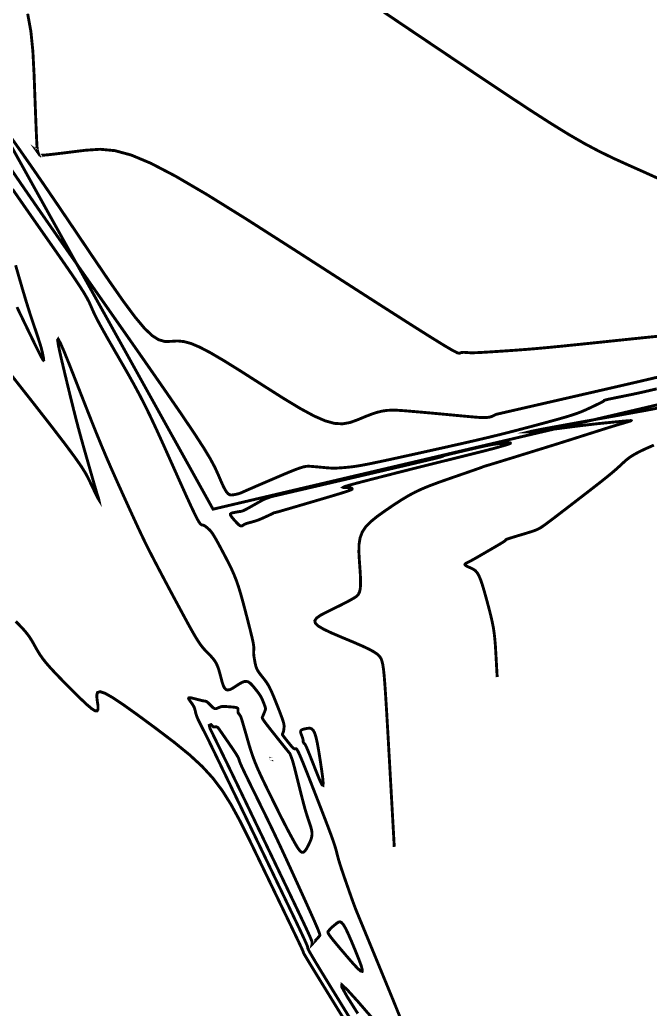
# Model space of a CAD drawing. Header units: metres. Extents: x 368659 to 369057, y 2280132 to 2280625.
# Drawn here: x 368770.9 to 368814.6, y 2280244.2 to 2280312.7 of the extents above; entities that cross this region are included whole.
import ezdxf

# ---------------------------------------------------------------- set-up
doc = ezdxf.new("R2010")
doc.units = ezdxf.units.M
doc.header["$MEASUREMENT"] = 0
doc.layers.add('CVL_CURV_D', color=22, linetype='Continuous')
doc.layers.add('CVL_CURV_G', color=30, linetype='Continuous')

msp = doc.modelspace()

# ---------------------------------------------------------------- linework, layer by layer
at = {"layer": 'CVL_CURV_D', "const_width": 0.2, "elevation": 1896.046}
msp.add_lwpolyline([(368659.2085342921, 2280503.763463162), (368784.2855342921, 2280278.796205122), (369057.2455342921, 2280342.892463162)], dxfattribs=at)
at = {"layer": 'CVL_CURV_D', "color": 22, "linetype": 'Continuous', "const_width": 0.2}
for points, elevation in [([(368815.8952424374, 2280290.848977321), (368814.4854908783, 2280290.709330546), (368812.7357718427, 2280290.527814909), (368810.9830900466, 2280290.344325569), (368809.5622954716, 2280290.197322269), (368808.4122422701, 2280290.081033814), (368807.4717845953, 2280289.98968901), (368806.6797765998, 2280289.917516666), (368805.9750724366, 2280289.858745586), (368805.2965262582, 2280289.807604578), (368804.5829922177, 2280289.758322448), (368803.9071898304, 2280289.713505269), (368803.369279814, 2280289.679006351), (368802.9492781247, 2280289.653925354), (368802.6272007189, 2280289.637361942), (368802.3830635527, 2280289.628415776), (368802.1968825825, 2280289.626186518), (368802.0486737646, 2280289.62977383), (368801.9184530553, 2280289.638277373), (368801.8026261479, 2280289.647286923), (368801.7080669554, 2280289.652760257), (368801.6304937635, 2280289.654349045), (368801.5656248578, 2280289.651704954), (368801.5091785241, 2280289.644479652), (368801.4568730479, 2280289.63232481), (368801.4044267149, 2280289.614892093), (368801.3475578108, 2280289.591833173), (368801.2158139551, 2280289.618497438), (368800.8842882569, 2280289.786396595), (368800.2670172365, 2280290.149425786), (368799.2780374141, 2280290.761480157), (368797.83138531, 2280291.676454849), (368795.8410974443, 2280292.948245006), (368793.2212103374, 2280294.630745772), (368789.8857605094, 2280296.777852289), (368786.5299582019, 2280298.922795378), (368783.834211853, 2280300.597232452), (368781.690355278, 2280301.852698551), (368779.9902222921, 2280302.740728712), (368778.6256467107, 2280303.312857975), (368777.4884623489, 2280303.620621378), (368776.4705030222, 2280303.715553959), (368775.4636025457, 2280303.649190757), (368774.5339434714, 2280303.533325058), (368773.8038839166, 2280303.443748332), (368773.2495210444, 2280303.377992893), (368772.846952018, 2280303.333591055), (368772.5722740007, 2280303.308075133), (368772.4015841555, 2280303.298977441), (368772.3109796454, 2280303.303830293), (368772.2765576338, 2280303.320166005), (368772.1637818946, 2280303.481306016), (368772.0780791501, 2280303.60393835), (368772.0996214555, 2280303.587415509), (368772.1597455827, 2280303.517720145), (368772.1329219264, 2280303.606827543), (368772.1170539114, 2280303.677136267), (368772.1006700484, 2280303.837945641), (368772.081942046, 2280304.129296462), (368772.059041613, 2280304.591229521), (368772.030140458, 2280305.263785612), (368771.9934102896, 2280306.187005529), (368771.9470228164, 2280307.400930066), (368771.8891497472, 2280308.945600015), (368771.8067208864, 2280310.528690946), (368771.6688072806, 2280311.885820961), (368771.4467925022, 2280313.098944651)], 1897.25), ([(368815.5517532465, 2280288.04869917), (368813.7905325547, 2280287.634755642), (368811.6083954778, 2280287.131706795), (368809.4422437855, 2280286.63502938), (368807.7406049825, 2280286.244833917), (368806.4475801119, 2280285.948293796), (368805.5072702173, 2280285.732582401), (368804.8637763421, 2280285.584873124), (368804.4611995297, 2280285.492339351), (368804.2436408235, 2280285.44215447), (368804.155201267, 2280285.421491871), (368803.9615289189, 2280285.377687178), (368803.8964749271, 2280285.362620693), (368803.8950312973, 2280285.36134141), (368803.8898321664, 2280285.358401197), (368803.8793684427, 2280285.353066344), (368803.862131035, 2280285.344603139), (368803.8366108518, 2280285.332277874), (368803.8012988016, 2280285.315356836), (368803.7546857928, 2280285.293106315), (368803.6952627343, 2280285.264792601), (368803.6339009348, 2280285.236324253), (368803.5800617103, 2280285.213497373), (368803.5301209791, 2280285.195409558), (368803.4804546598, 2280285.181158409), (368803.4274386711, 2280285.169841521), (368803.3674489312, 2280285.160556496), (368803.296861359, 2280285.15240093), (368803.2120518728, 2280285.144472425), (368803.1152381432, 2280285.138468585), (368802.9999074818, 2280285.137486774), (368802.8493402691, 2280285.142724226), (368802.6468168849, 2280285.155378175), (368802.3756177099, 2280285.176645856), (368802.0190231242, 2280285.207724501), (368801.560313508, 2280285.249811346), (368800.9827692416, 2280285.304103624), (368800.396902536, 2280285.359420537), (368799.907172919, 2280285.405326474), (368799.4877817461, 2280285.444136456), (368799.1129303731, 2280285.478165496), (368798.7568201556, 2280285.509728614), (368798.3936524491, 2280285.541140828), (368797.9976286094, 2280285.574717153), (368797.542949992, 2280285.612772609), (368797.0897591716, 2280285.644451144), (368796.6992807573, 2280285.654258949), (368796.347339156, 2280285.637554402), (368796.0097587747, 2280285.589695879), (368795.6623640202, 2280285.506041757), (368795.2809792996, 2280285.381950415), (368794.8414290199, 2280285.21278023), (368794.319537588, 2280284.993889579), (368793.7740905227, 2280284.795926685), (368793.2467419726, 2280284.704759963), (368792.6876192901, 2280284.738578071), (368792.0468498275, 2280284.915569669), (368791.2745609368, 2280285.253923414), (368790.3208799705, 2280285.771827968), (368789.1359342806, 2280286.487471988), (368787.6698512195, 2280287.419044135), (368786.206240113, 2280288.354546957), (368785.0305080718, 2280289.084841674), (368784.0954791259, 2280289.632404957), (368783.3539773053, 2280290.019713471), (368782.7588266397, 2280290.269243887), (368782.2628511592, 2280290.403472871), (368781.8188748935, 2280290.444877092), (368781.3797218727, 2280290.415933218), (368780.9457187678, 2280290.407821597), (368780.5209376432, 2280290.526873307), (368780.063820619, 2280290.818291113), (368779.5328098151, 2280291.327277774), (368778.8863473515, 2280292.099036055), (368778.0828753482, 2280293.178768717), (368777.0808359251, 2280294.611678524), (368775.8386712022, 2280296.442968239), (368774.5791994645, 2280298.312674233), (368773.5126520772, 2280299.888771992), (368772.5785907804, 2280301.258372948), (368771.7165773144, 2280302.508588532), (368770.8661734194, 2280303.726530176), (368769.9669408355, 2280304.99930931)], 1897.5), ([(368815.0164846343, 2280287.128805853), (368814.5136343466, 2280287.010997851), (368814.0899542337, 2280286.913812265), (368813.7173397815, 2280286.830892435), (368813.367686476, 2280286.755881699), (368813.012889803, 2280286.682423394), (368812.6248452486, 2280286.604160859), (368812.2539096245, 2280286.529721107), (368811.9628826009, 2280286.470511355), (368811.7423239512, 2280286.424345248), (368811.582793449, 2280286.389036434), (368811.4748508679, 2280286.362398559), (368811.4090559813, 2280286.34224527), (368811.3759685629, 2280286.326390211), (368811.3661483862, 2280286.31264703), (368811.3582766978, 2280286.297448485), (368811.3324518272, 2280286.276168888), (368811.2813591716, 2280286.245034214), (368811.1976841284, 2280286.200270441), (368811.0741120947, 2280286.138103546), (368810.903328468, 2280286.054759503), (368810.6780186454, 2280285.94646429), (368810.3908680243, 2280285.809443884), (368810.0837218708, 2280285.667377445), (368809.7838832456, 2280285.540274297), (368809.4622242379, 2280285.418855655), (368809.0896169367, 2280285.293842731), (368808.6369334315, 2280285.155956742), (368808.0750458113, 2280284.995918903), (368807.3748261653, 2280284.804450428), (368806.5071465827, 2280284.572272532), (368805.6147509239, 2280284.336313954), (368804.8224077217, 2280284.130753845), (368804.0740260726, 2280283.942189037), (368803.3135150741, 2280283.757216366), (368802.4847838231, 2280283.562432665), (368801.5317414167, 2280283.344434768), (368800.398296952, 2280283.08981951), (368799.028359526, 2280282.785183723), (368797.6722621994, 2280282.485334626), (368796.5904035594, 2280282.248560666), (368795.7417909934, 2280282.066680518), (368795.0854318885, 2280281.931512863), (368794.5803336321, 2280281.834876375), (368794.1855036113, 2280281.768589733), (368793.8599492135, 2280281.724471614), (368793.5626778259, 2280281.694340694), (368793.2927257455, 2280281.671555948), (368793.0689978562, 2280281.654819021), (368792.8803044258, 2280281.643962596), (368792.7154557222, 2280281.638819358), (368792.5632620131, 2280281.639221993), (368792.4125335663, 2280281.645003184), (368792.2520806496, 2280281.655995617), (368792.0707135308, 2280281.672031975), (368791.8924062163, 2280281.688867562), (368791.7433580249, 2280281.70283894), (368791.6157171931, 2280281.714650677), (368791.5016319565, 2280281.725007345), (368791.3932505518, 2280281.734613514), (368791.282721215, 2280281.744173756), (368791.1621921822, 2280281.754392641), (368791.0238116898, 2280281.76597474), (368790.8762440557, 2280281.771475647), (368790.7214720406, 2280281.759028273), (368790.5416215443, 2280281.722703161), (368790.3188184667, 2280281.656570855), (368790.0351887076, 2280281.554701898), (368789.672858167, 2280281.411166836), (368789.2139527447, 2280281.22003621), (368788.6405983405, 2280280.975380565), (368788.0681956104, 2280280.729481814), (368787.6128373366, 2280280.533717793), (368787.2576876088, 2280280.380802932), (368786.9859105166, 2280280.263451658), (368786.78067015, 2280280.174378399), (368786.6251305983, 2280280.106297584), (368786.5024559514, 2280280.051923641), (368786.3958102989, 2280280.003970998), (368786.2996086403, 2280279.961215922), (368786.2158616072, 2280279.926214729), (368786.139126737, 2280279.897351922), (368786.0639615676, 2280279.873011999), (368785.9849236364, 2280279.851579465), (368785.8965704811, 2280279.83143882), (368785.7934596392, 2280279.810974567), (368785.6701486486, 2280279.788571205), (368785.5447533563, 2280279.777313556), (368785.4338737542, 2280279.798392412), (368785.3297935962, 2280279.862351235), (368785.2247966365, 2280279.979733484), (368785.1111666292, 2280280.161082621), (368784.9811873285, 2280280.416942106), (368784.8271424882, 2280280.757855399), (368784.6413158627, 2280281.194365962), (368784.412225138, 2280281.697152331), (368784.0969232006, 2280282.285093626), (368783.6404966055, 2280283.041034188), (368782.9880319077, 2280284.047818355), (368782.084615662, 2280285.388290466), (368780.8753344234, 2280287.145294863), (368779.3052747468, 2280289.401675882), (368777.3195231871, 2280292.240277863), (368775.3169647829, 2280295.100467663), (368773.6842614132, 2280297.437312371), (368772.3481648933, 2280299.357206672), (368771.2354270387, 2280300.966545254), (368770.2727996649, 2280302.371722804)], 1897.75), ([(368794.3424122569, 2280242.621033837), (368793.3001649771, 2280244.313241113), (368792.4832710256, 2280245.64207078), (368791.8655051648, 2280246.651011007), (368791.4206421572, 2280247.383549966), (368791.1224567649, 2280247.883175826), (368790.9447237505, 2280248.193376756), (368790.8612178761, 2280248.357640928), (368790.8457139044, 2280248.41945651), (368790.8429695819, 2280248.465822287), (368790.8070224006, 2280248.572500826), (368790.7255667404, 2280248.766125961), (368790.5862969809, 2280249.073331533), (368790.3769075021, 2280249.520751378), (368790.0850926837, 2280250.135019336), (368789.6985469056, 2280250.942769245), (368789.2049645477, 2280251.970634942), (368788.7000746171, 2280253.020923436), (368788.2713824316, 2280253.91224922), (368787.8942468374, 2280254.695707365), (368787.5440266803, 2280255.422392942), (368787.1960808064, 2280256.143401022), (368786.8257680617, 2280256.909826673), (368786.4084472921, 2280257.772764966), (368785.9194773434, 2280258.783310972), (368785.4404095082, 2280259.773198642), (368785.0599966152, 2280260.559137689), (368784.7643998163, 2280261.169686816), (368784.5397802625, 2280261.633404728), (368784.3722991052, 2280261.978850131), (368784.2481174959, 2280262.234581731), (368784.153396586, 2280262.429158233), (368784.0742975268, 2280262.591138341), (368784.0038939136, 2280262.734887785), (368783.9415833027, 2280262.861513628), (368783.8830127864, 2280262.979686579), (368783.8238294575, 2280263.098077346), (368783.7596804084, 2280263.225356636), (368783.6862127316, 2280263.370195157), (368783.5990735197, 2280263.541263618), (368783.4939098653, 2280263.747232725), (368783.3898094913, 2280263.95230806), (368783.306633416, 2280264.120045184), (368783.2411886741, 2280264.258139781), (368783.1902823005, 2280264.374287534), (368783.1507213304, 2280264.476184123), (368783.1193127985, 2280264.571525234), (368783.0928637399, 2280264.668006547), (368783.0681811894, 2280264.773323746), (368783.0441175757, 2280264.876345132), (368783.0199754638, 2280264.964269321), (368782.9932370922, 2280265.042287474), (368782.9613846998, 2280265.115590746), (368782.9219005254, 2280265.189370299), (368782.872266808, 2280265.268817291), (368782.8099657862, 2280265.359122877), (368782.7324796989, 2280265.465478221), (368782.6592588173, 2280265.56850564), (368782.6128553802, 2280265.646407146), (368782.5954045781, 2280265.700743436), (368782.6090416014, 2280265.733075205), (368782.6559016406, 2280265.744963149), (368782.7381198861, 2280265.737967963), (368782.8578315285, 2280265.713650344), (368783.017171758, 2280265.673570987), (368783.1793099231, 2280265.630951362), (368783.3094502345, 2280265.597165471), (368783.4127801759, 2280265.571002807), (368783.4944872313, 2280265.551252867), (368783.5597588844, 2280265.536705142), (368783.613782619, 2280265.526149128), (368783.661745919, 2280265.518374318), (368783.7088362682, 2280265.512170207), (368783.754030469, 2280265.505013268), (368783.794926307, 2280265.493687011), (368783.8346427405, 2280265.475941481), (368783.8762987279, 2280265.449526724), (368783.9230132276, 2280265.412192786), (368783.9779051979, 2280265.361689713), (368784.0440935972, 2280265.295767553), (368784.1246973837, 2280265.212176349), (368784.2058947391, 2280265.129432776), (368784.274295531, 2280265.066669969), (368784.3336662475, 2280265.022562661), (368784.3877733765, 2280264.995785589), (368784.4403834059, 2280264.985013486), (368784.4952628237, 2280264.988921088), (368784.5561781177, 2280265.00618313), (368784.626895776, 2280265.035474347), (368784.6967767476, 2280265.066691575), (368784.7545734822, 2280265.091132385), (368784.8031397185, 2280265.109572615), (368784.8453291955, 2280265.122788102), (368784.8839956518, 2280265.131554685), (368784.9219928265, 2280265.136648201), (368784.9621744582, 2280265.138844489), (368785.0073942858, 2280265.138919385), (368785.0540084945, 2280265.13802515), (368785.0993873651, 2280265.136609221), (368785.1479057795, 2280265.134390201), (368785.2039386195, 2280265.131086694), (368785.2718607671, 2280265.126417304), (368785.3560471042, 2280265.120100634), (368785.4608725128, 2280265.111855288), (368785.5907118747, 2280265.101399869), (368785.7194667428, 2280265.089780797), (368785.8202499473, 2280265.077198193), (368785.896253286, 2280265.062101222), (368785.9506685567, 2280265.042939047), (368785.9866875573, 2280265.018160828), (368786.0075020854, 2280264.98621573), (368786.016303939, 2280264.945552915), (368786.0162849159, 2280264.894621545), (368786.0136540199, 2280264.843415545), (368786.0127207108, 2280264.801729111), (368786.0138274709, 2280264.767711812), (368786.0173167819, 2280264.739513212), (368786.0235311258, 2280264.71528288), (368786.0328129845, 2280264.693170382), (368786.04550484, 2280264.671325286), (368786.0619491743, 2280264.647897159), (368786.1738733288, 2280264.491642551), (368786.1934979604, 2280264.457009156), (368786.2178709628, 2280264.398384637), (368786.2507417083, 2280264.303499784), (368786.2958595687, 2280264.160085392), (368786.3569739162, 2280263.955872253), (368786.4378341228, 2280263.67859116), (368786.5421895605, 2280263.315972907), (368786.6737896015, 2280262.855748286), (368786.8125216545, 2280262.380820166), (368786.9434600464, 2280261.963397966), (368787.0781345261, 2280261.575172297), (368787.2280748424, 2280261.187833774), (368787.4048107443, 2280260.77307301), (368787.6198719805, 2280260.302580618), (368787.8847883, 2280259.748047212), (368788.2110894517, 2280259.081163404), (368788.5383690399, 2280258.417640223), (368788.8069322594, 2280257.875632788), (368789.0293762444, 2280257.430497849), (368789.218298129, 2280257.057592158), (368789.3862950476, 2280256.732272467), (368789.5459641344, 2280256.429895525), (368789.7099025236, 2280256.125818086), (368789.8907073494, 2280255.7953969), (368790.0666741759, 2280255.485443247), (368790.2125800221, 2280255.257653887), (368790.3357442048, 2280255.109713789), (368790.4434860407, 2280255.039307924), (368790.5431248468, 2280255.044121258), (368790.6419799395, 2280255.121838765), (368790.7473706359, 2280255.270145413), (368790.8666162528, 2280255.486726169), (368790.9798330688, 2280255.716361979), (368791.0627527807, 2280255.913328364), (368791.1161178318, 2280256.089552173), (368791.1406706652, 2280256.256960247), (368791.1371537242, 2280256.427479432), (368791.1063094522, 2280256.613036573), (368791.0488802923, 2280256.825558513), (368790.9656086878, 2280257.076972097), (368790.876743806, 2280257.334903361), (368790.7984669757, 2280257.571718469), (368790.725418883, 2280257.806454462), (368790.6522402141, 2280258.058148381), (368790.5735716548, 2280258.345837264), (368790.4840538914, 2280258.688558153), (368790.37832761, 2280259.105348086), (368790.2510334965, 2280259.615244105), (368790.1249292251, 2280260.12148994), (368790.0236378093, 2280260.524674646), (368789.943097945, 2280260.839853246), (368789.8792483275, 2280261.08208076), (368789.8280276523, 2280261.266412211), (368789.7853746151, 2280261.407902623), (368789.7472279115, 2280261.521607016), (368789.7095262369, 2280261.622580415), (368789.6746643139, 2280261.711793948), (368789.6471021392, 2280261.78166612), (368789.625876319, 2280261.834423007), (368789.6100234598, 2280261.87229069), (368789.5985801682, 2280261.897495248), (368789.5905830506, 2280261.91226276), (368789.5850687133, 2280261.918819305), (368789.5810737628, 2280261.919390962), (368789.5713147114, 2280261.926124502), (368789.5443159976, 2280261.955648068), (368789.4928261178, 2280262.016909792), (368789.4095935683, 2280262.11885781), (368789.2873668452, 2280262.270440255), (368789.1188944448, 2280262.480605261), (368788.8969248633, 2280262.758300963), (368788.6142065972, 2280263.112475493), (368788.3318618068, 2280263.467311596), (368788.1112842715, 2280263.747473159), (368787.9456299155, 2280263.962630033), (368787.8280546633, 2280264.122452066), (368787.7517144392, 2280264.236609109), (368787.7097651677, 2280264.314771011), (368787.6953627729, 2280264.366607621), (368787.7016631795, 2280264.401788791), (368787.7150968476, 2280264.430087755), (368787.7272820639, 2280264.456272506), (368787.7391564928, 2280264.482505033), (368787.7516577983, 2280264.510947324), (368787.7657236447, 2280264.543761368), (368787.7822916962, 2280264.583109153), (368787.8022996169, 2280264.631152667), (368787.826685071, 2280264.690053899), (368787.850827158, 2280264.748885258), (368787.8699279833, 2280264.796668337), (368787.8846597194, 2280264.8354889), (368787.8956945394, 2280264.867432711), (368787.903704616, 2280264.894585532), (368787.909362122, 2280264.919033128), (368787.9133392302, 2280264.942861262), (368787.9163081135, 2280264.968155697), (368787.9175794396, 2280264.99496519), (368787.915229289, 2280265.024440359), (368787.908077954, 2280265.060319757), (368787.8949457268, 2280265.106341939), (368787.8746528996, 2280265.166245459), (368787.8460197646, 2280265.243768871), (368787.807866614, 2280265.342650728), (368787.7590137399, 2280265.466629586), (368787.7068070128, 2280265.594109662), (368787.6561531372, 2280265.706041513), (368787.6022136568, 2280265.809983202), (368787.5401501148, 2280265.913492796), (368787.4651240548, 2280266.024128356), (368787.3722970201, 2280266.149447949), (368787.2568305543, 2280266.297009639), (368787.1138862008, 2280266.474371489), (368786.9668381999, 2280266.645302944), (368786.836076321, 2280266.768896796), (368786.7122854012, 2280266.845696133), (368786.5861502777, 2280266.876244043), (368786.4483557877, 2280266.861083614), (368786.2895867683, 2280266.800757931), (368786.1005280566, 2280266.695810084), (368785.87186449, 2280266.546783159), (368785.6446474151, 2280266.401153449), (368785.4609801729, 2280266.30886794), (368785.3131255913, 2280266.274175773), (368785.1933464988, 2280266.301326086), (368785.0939057234, 2280266.394568016), (368785.0070660934, 2280266.558150701), (368784.9250904369, 2280266.796323279), (368784.8402415822, 2280267.11333489), (368784.7563757576, 2280267.438112566), (368784.6780641222, 2280267.705231393), (368784.5986419006, 2280267.927412583), (368784.5114443175, 2280268.117377345), (368784.4098065973, 2280268.28784689), (368784.2870639648, 2280268.45154243), (368784.1365516444, 2280268.621185175), (368783.9516048609, 2280268.809496337), (368783.7608653182, 2280269.004534721), (368783.5887618046, 2280269.199251662), (368783.4223101711, 2280269.41370716), (368783.2485262685, 2280269.667961214), (368783.0544259481, 2280269.982073825), (368782.8270250605, 2280270.376104991), (368782.5533394567, 2280270.870114714), (368782.2203849878, 2280271.484162993), (368781.8860254226, 2280272.104832026), (368781.6071026419, 2280272.623519104), (368781.3690996642, 2280273.067506866), (368781.1574995081, 2280273.464077955), (368780.9577851924, 2280273.840515009), (368780.7554397357, 2280274.224100671), (368780.5359461564, 2280274.642117579), (368780.2847874736, 2280275.121848374), (368780.0315295608, 2280275.608879248), (368779.8042115791, 2280276.054105546), (368779.5860264785, 2280276.49277363), (368779.3601672084, 2280276.960129863), (368779.1098267186, 2280277.491420612), (368778.8181979585, 2280278.121892238), (368778.4684738779, 2280278.886791107), (368778.0438474265, 2280279.821363582), (368777.6128272669, 2280280.776037849), (368777.2392720918, 2280281.615861581), (368776.8993998964, 2280282.398010366), (368776.569428676, 2280283.179659799), (368776.2255764257, 2280284.01798547), (368775.8440611404, 2280284.970162972), (368775.4011008156, 2280286.093367897), (368774.8729134463, 2280287.444775835), (368774.3603681718, 2280288.750145971), (368773.9757102001, 2280289.701755448), (368773.7122216299, 2280290.306556799), (368773.56318456, 2280290.571502559), (368773.5218810884, 2280290.503545261), (368773.5815933141, 2280290.10963744), (368773.7356033353, 2280289.39673163), (368773.9771932507, 2280288.371780364), (368774.2356580455, 2280287.299054136), (368774.4525653441, 2280286.408078013), (368774.6396062044, 2280285.653686387), (368774.8084716842, 2280284.990713653), (368774.9708528412, 2280284.373994202), (368775.1384407333, 2280283.758362431), (368775.322926418, 2280283.098652731), (368775.5360009533, 2280282.349699496), (368775.7436081298, 2280281.624031422), (368775.9077154771, 2280281.051111867), (368776.0340496617, 2280280.611177217), (368776.1283373497, 2280280.284463861), (368776.1963052077, 2280280.051208183), (368776.2436799018, 2280279.891646572), (368776.2761880985, 2280279.786015416), (368776.299556464, 2280279.7145511), (368776.3182154265, 2280279.659404241), (368776.3331703941, 2280279.6145927), (368776.3450105026, 2280279.578153727), (368776.3543248878, 2280279.54812457), (368776.3617026856, 2280279.522542483), (368776.3677330319, 2280279.499444712), (368776.3730050626, 2280279.47686851), (368776.3781079135, 2280279.452851126), (368776.2872888641, 2280279.595650144), (368776.2522035728, 2280279.668076475), (368776.2141913823, 2280279.746850878), (368776.1685630404, 2280279.841764174), (368776.1106292949, 2280279.962607181), (368776.0357008937, 2280280.119170718), (368775.9390885844, 2280280.321245605), (368775.8161031148, 2280280.578622661), (368775.6620552327, 2280280.901092704), (368775.4589375862, 2280281.284962519), (368775.1530557222, 2280281.771193266), (368774.6861897365, 2280282.436557332), (368774.0001197246, 2280283.357827104), (368773.0366257826, 2280284.611774971), (368771.7374880059, 2280286.275173319), (368770.0444864905, 2280288.424794534)], 1898.25), ([(368796.8379800605, 2280255.417711902), (368796.4942880372, 2280261.546453738), (368796.391595226, 2280263.36227015), (368796.3078431718, 2280264.798307742), (368796.2392663407, 2280265.904903468), (368796.1820991988, 2280266.73239428), (368796.1325762119, 2280267.33111713), (368796.0869318463, 2280267.751408972), (368796.0414005679, 2280268.043606759), (368795.9922168428, 2280268.258047443), (368795.9277299616, 2280268.437638287), (368795.8251596472, 2280268.599941213), (368795.6640460135, 2280268.75727517), (368795.4239291745, 2280268.921959101), (368795.0843492444, 2280269.10631195), (368794.6248463369, 2280269.322652665), (368794.0249605663, 2280269.58330019), (368793.2642320466, 2280269.90057347), (368792.5144307066, 2280270.218653557), (368791.9552735153, 2280270.482308275), (368791.5782211463, 2280270.704736722), (368791.3747342735, 2280270.899137998), (368791.3362735707, 2280271.078711203), (368791.4542997119, 2280271.256655434), (368791.7202733705, 2280271.446169793), (368792.1256552206, 2280271.660453377), (368792.5522912466, 2280271.869537417), (368792.8974850154, 2280272.039671656), (368793.1758835745, 2280272.178382963), (368793.4021339714, 2280272.293198207), (368793.5908832537, 2280272.391644259), (368793.7567784687, 2280272.481247985), (368793.9144666641, 2280272.569536257), (368794.0785948873, 2280272.664035943), (368794.231685967, 2280272.768782739), (368794.3482357184, 2280272.895264779), (368794.430850669, 2280273.062187599), (368794.4821373459, 2280273.288256731), (368794.5047022766, 2280273.59217771), (368794.5011519883, 2280273.992656066), (368794.4740930085, 2280274.508397336), (368794.4261318643, 2280275.158107051), (368794.3882277163, 2280275.815091288), (368794.3986539041, 2280276.357946686), (368794.4709882234, 2280276.813314622), (368794.6188084701, 2280277.20783647), (368794.8556924403, 2280277.568153608), (368795.1952179297, 2280277.92090741), (368795.6509627342, 2280278.292739253), (368796.2365046497, 2280278.710290513), (368796.8392942308, 2280279.118331984), (368797.3593257884, 2280279.454718249), (368797.8289927538, 2280279.73571637), (368798.2806885578, 2280279.977593406), (368798.7468066313, 2280280.196616418), (368799.2597404054, 2280280.409052467), (368799.851883311, 2280280.631168613), (368800.5556287791, 2280280.879231918), (368801.2461425608, 2280281.118141952), (368801.7889673627, 2280281.306141365), (368802.2020620487, 2280281.449511832), (368802.5033854829, 2280281.554535028), (368802.7108965293, 2280281.627492629), (368802.842554052, 2280281.674666309), (368802.9163169147, 2280281.702337744), (368802.9501439818, 2280281.716788609), (368802.9704498033, 2280281.726428392), (368802.9938152962, 2280281.736167615), (368803.0234488746, 2280281.747039499), (368803.062558953, 2280281.760077268), (368803.1143539454, 2280281.776314145), (368803.1820422664, 2280281.796783352), (368803.26883233, 2280281.822518112), (368803.3779325505, 2280281.854551648), (368803.5021880966, 2280281.891191779), (368803.6454661918, 2280281.934096574), (368803.8275083324, 2280281.989324632), (368804.0680560156, 2280282.062934553), (368804.3868507378, 2280282.160984933), (368804.8036339955, 2280282.289534374), (368805.3381472857, 2280282.454641473), (368806.0101321048, 2280282.662364829), (368806.6921799808, 2280282.87336057), (368807.2642010284, 2280283.050664737), (368807.7569146245, 2280283.203905802), (368808.2010401462, 2280283.342712237), (368808.6272969702, 2280283.476712517), (368809.0664044734, 2280283.615535111), (368809.5490820328, 2280283.768808493), (368810.1060490253, 2280283.946161135), (368810.6519238256, 2280284.120005179), (368811.0932577595, 2280284.26020106), (368811.4486696306, 2280284.372549689), (368811.7367782425, 2280284.462851976), (368811.9762023987, 2280284.536908833), (368812.1855609029, 2280284.600521171), (368812.3834725586, 2280284.6594899), (368812.5885561694, 2280284.719615932), (368812.7810410645, 2280284.775846297), (368812.9319938706, 2280284.820294815), (368813.046289338, 2280284.854512579), (368813.1288022165, 2280284.880050683), (368813.1844072563, 2280284.898460218), (368813.2179792074, 2280284.911292279), (368813.2343928199, 2280284.920097959), (368813.2385228438, 2280284.92642835), (368813.2285626167, 2280284.930525109), (368813.1924580208, 2280284.931005434), (368813.1197126231, 2280284.926983728), (368812.9998299908, 2280284.917574395), (368812.8223136908, 2280284.901891839), (368812.5766672906, 2280284.879050465), (368812.2523943569, 2280284.848164675), (368811.8389984571, 2280284.808348875), (368811.4057573729, 2280284.765821923), (368811.0075160253, 2280284.724830934), (368810.6121286892, 2280284.681532692), (368810.1874496401, 2280284.632083981), (368809.7013331531, 2280284.572641587), (368809.1216335032, 2280284.499362295), (368808.4162049657, 2280284.408402887), (368807.5529018159, 2280284.295920149), (368806.7495924819, 2280284.193369852), (368806.267777258, 2280284.139431356), (368806.1407582186, 2280284.141096836), (368806.4018374379, 2280284.205358467), (368807.0843169903, 2280284.339208419), (368808.22149895, 2280284.549638867), (368809.8466853913, 2280284.843641986), (368811.9931783887, 2280285.228209948), (368814.2095166722, 2280285.62889594), (368816.0950355443, 2280285.982975355)], 1897.75), ([(368803.9654665919, 2280267.169214878), (368803.8710978015, 2280268.852006199), (368803.8395031292, 2280269.363086355), (368803.8038420163, 2280269.803993037), (368803.7593737167, 2280270.202188964), (368803.701357484, 2280270.585136864), (368803.6250525719, 2280270.980299457), (368803.5257182341, 2280271.415139468), (368803.3986137243, 2280271.917119619), (368803.2389982964, 2280272.513702635), (368803.0762267708, 2280273.100285547), (368802.9373586247, 2280273.564992588), (368802.8142100962, 2280273.924377278), (368802.6985974235, 2280274.194993137), (368802.5823368447, 2280274.393393685), (368802.4572445981, 2280274.536132442), (368802.3151369219, 2280274.63976293), (368802.1478300542, 2280274.720838667), (368801.9863390473, 2280274.789346245), (368801.8659086706, 2280274.846131774), (368801.7846997376, 2280274.894038055), (368801.7408730622, 2280274.935907889), (368801.7325894579, 2280274.974584077), (368801.7580097383, 2280275.012909419), (368801.8152947173, 2280275.053726718), (368801.9026052083, 2280275.099878771), (368802.0017619338, 2280275.149136022), (368802.1032010595, 2280275.201527233), (368802.2180065641, 2280275.263282695), (368802.3572624262, 2280275.340632693), (368802.5320526242, 2280275.439807517), (368802.7534611368, 2280275.567037454), (368803.0325719426, 2280275.728552791), (368803.3804690202, 2280275.930583819), (368803.7262507715, 2280276.131904073), (368803.9974771793, 2280276.290770165), (368804.2029245933, 2280276.412636995), (368804.3513693636, 2280276.502959463), (368804.45158784, 2280276.567192466), (368804.5123563723, 2280276.610790904), (368804.5424513105, 2280276.639209676), (368804.5506490044, 2280276.65790368), (368804.5579328419, 2280276.674048976), (368804.5846215883, 2280276.692968016), (368804.6384946592, 2280276.717335291), (368804.7273314703, 2280276.74982529), (368804.8589114373, 2280276.793112504), (368805.0410139758, 2280276.849871422), (368805.2814185016, 2280276.922776533), (368805.5879044303, 2280277.014502329), (368805.8961819626, 2280277.106870163), (368806.1432642834, 2280277.182168327), (368806.3388852847, 2280277.243771718), (368806.4927788589, 2280277.295055231), (368806.6146788984, 2280277.339393761), (368806.7143192952, 2280277.380162204), (368806.8014339416, 2280277.420735456), (368806.88575673, 2280277.464488411), (368806.9794187948, 2280277.518794137), (368807.1013434717, 2280277.598700438), (368807.2714529545, 2280277.719094323), (368807.5096694371, 2280277.894862798), (368807.8359151133, 2280278.140892874), (368808.2701121769, 2280278.472071555), (368808.8321828219, 2280278.90328585), (368809.5420492419, 2280279.449422768), (368810.2550725996, 2280279.999302909), (368810.828910012, 2280280.44446922), (368811.2869276048, 2280280.803892225), (368811.652491504, 2280281.096542449), (368811.9489678352, 2280281.341390415), (368812.1997227242, 2280281.557406649), (368812.4281222969, 2280281.763561675), (368812.6575326789, 2280281.978826017), (368812.8917735693, 2280282.190013379), (368813.1381777641, 2280282.38097239), (368813.4253810344, 2280282.566225959), (368813.7820191516, 2280282.760296998), (368814.2367278869, 2280282.977708415), (368814.8181430118, 2280283.232983123)], 1897.5), ([(368793.5859002651, 2280243.112951616), (368792.6814837033, 2280244.581000482), (368791.9723561198, 2280245.733131159), (368791.435665259, 2280246.6068266), (368791.0485588654, 2280247.239569758), (368790.7881846834, 2280247.668843584), (368790.6316904572, 2280247.932131031), (368790.5562239314, 2280248.066915051), (368790.5389328504, 2280248.110678596), (368790.5377571599, 2280248.130542079), (368790.5223570901, 2280248.176244047), (368790.4874608115, 2280248.259194657), (368790.4277964946, 2280248.390804064), (368790.3380923099, 2280248.582482427), (368790.2130764281, 2280248.845639901), (368790.0474770197, 2280249.191686642), (368789.836022255, 2280249.632032809), (368789.6089847883, 2280250.10417447), (368789.3853043996, 2280250.568731692), (368789.1427099478, 2280251.071800625), (368788.8589302923, 2280251.65947742), (368788.5116942924, 2280252.377858228), (368788.0787308072, 2280253.2730392), (368787.537768696, 2280254.391116486), (368786.866536818, 2280255.778186237), (368786.1707448675, 2280257.17692538), (368785.5382406677, 2280258.338497671), (368784.9199602718, 2280259.321729506), (368784.2668397324, 2280260.185447282), (368783.5298151025, 2280260.988477393), (368782.6598224347, 2280261.789646237), (368781.6077977821, 2280262.647780209), (368780.3246771973, 2280263.621705706), (368779.0586258324, 2280264.55493333), (368778.0702228177, 2280265.261375228), (368777.3290251728, 2280265.75546012), (368776.8045899179, 2280266.051616719), (368776.4664740731, 2280266.164273742), (368776.2842346582, 2280266.107859904), (368776.2274286934, 2280265.896803923), (368776.2656131986, 2280265.545534514), (368776.3195353958, 2280265.186148965), (368776.3213881009, 2280264.944841916), (368776.2578967252, 2280264.827188113), (368776.11578668, 2280264.838762301), (368775.8817833762, 2280264.985139226), (368775.5426122254, 2280265.27189363), (368775.0849986385, 2280265.704600261), (368774.495668027, 2280266.288833863), (368773.9008197545, 2280266.889109462), (368773.4226403405, 2280267.381608989), (368773.0418359296, 2280267.789407548), (368772.7391126667, 2280268.135580246), (368772.4951766965, 2280268.443202187), (368772.2907341636, 2280268.735348476), (368772.1064912129, 2280269.035094218), (368771.9231539889, 2280269.365514517), (368771.7355742852, 2280269.697871424), (368771.5355184554, 2280270.004835431), (368771.2990644845, 2280270.311594308), (368771.0022903576, 2280270.643335822), (368770.6212740596, 2280271.025247741)], 1898.5), ([(368790.5827164045, 2280262.581338861), (368790.610189438, 2280262.579453527), (368790.6461290266, 2280262.541054581), (368790.6964426851, 2280262.452726542), (368790.7670379284, 2280262.301053931), (368790.8638222712, 2280262.072621265), (368790.9927032281, 2280261.754013067), (368791.1595883142, 2280261.331813854), (368791.3703850442, 2280260.792608147), (368791.578160059, 2280260.269491709), (368791.7337823887, 2280259.907261589), (368791.8398631313, 2280259.710054236), (368791.8990133854, 2280259.682006101), (368791.9138442489, 2280259.827253631), (368791.8869668203, 2280260.149933276), (368791.820992198, 2280260.654181486), (368791.7185314801, 2280261.344134709), (368791.6074448268, 2280262.045955786), (368791.509318991, 2280262.59443872), (368791.4173549596, 2280263.006666712), (368791.3247537196, 2280263.299722958), (368791.2247162581, 2280263.490690658), (368791.1104435622, 2280263.596653009), (368790.9751366187, 2280263.634693209), (368790.8119964146, 2280263.621894456), (368790.6522742512, 2280263.590433081), (368790.5297072773, 2280263.558912597), (368790.4412252515, 2280263.524056978), (368790.3837579325, 2280263.482590197), (368790.3542350789, 2280263.431236228), (368790.3495864492, 2280263.366719045), (368790.3667418023, 2280263.28576262), (368790.4026308964, 2280263.185090926), (368790.4421515852, 2280263.084060184), (368790.4728428817, 2280263.00176548), (368790.4955962843, 2280262.934539098), (368790.5113032909, 2280262.87871332), (368790.5208553998, 2280262.830620428), (368790.5251441092, 2280262.786592705), (368790.5250609173, 2280262.742962432), (368790.5214973223, 2280262.696061893), (368790.5827164045, 2280262.581338861)], 1897.75), ([(368788.3210035057, 2280261.499245028), (368788.3229132773, 2280261.497053512), (368788.3229998191, 2280261.498443748), (368788.3223086031, 2280261.500930422), (368788.3202496453, 2280261.505129497), (368788.3190310898, 2280261.50483434), (368788.3210035057, 2280261.499245028)], 1898.5), ([(368793.5810034361, 2280247.804885766), (368793.9947484794, 2280247.330045243), (368794.3013998327, 2280247.000992973), (368794.5049834059, 2280246.821392927), (368794.6095251089, 2280246.794909071), (368794.6190508516, 2280246.925205376), (368794.5375865437, 2280247.21594581), (368794.369158095, 2280247.670794342), (368794.1177914155, 2280248.293414941), (368793.8540953681, 2280248.925325598), (368793.6397120029, 2280249.41480071), (368793.46521701, 2280249.775638854), (368793.32118608, 2280250.021638609), (368793.1981949031, 2280250.166598552), (368793.0868191696, 2280250.224317261), (368792.97763457, 2280250.208593313), (368792.8612167946, 2280250.133225285), (368792.75044963, 2280250.042627083), (368792.6623263981, 2280249.97013612), (368792.5935870922, 2280249.912936238), (368792.5409717052, 2280249.868211279), (368792.5012202303, 2280249.833145084), (368792.4710726607, 2280249.804921496), (368792.4472689893, 2280249.780724355), (368792.4265492094, 2280249.757737502), (368792.4076935143, 2280249.736069127), (368792.3908377953, 2280249.716786308), (368792.3747555927, 2280249.698511225), (368792.3582204466, 2280249.679866059), (368792.3400058969, 2280249.659472988), (368792.3188854842, 2280249.635954193), (368792.2936327485, 2280249.607931854), (368792.2630212298, 2280249.57402815), (368792.2425950936, 2280249.529224595), (368792.2553060563, 2280249.460575534), (368792.3110389845, 2280249.354812401), (368792.4196787446, 2280249.198666627), (368792.5911102034, 2280248.978869644), (368792.8352182271, 2280248.682152885), (368793.1618876826, 2280248.295247782), (368793.5810034361, 2280247.804885766)], 1898.25)]:
    msp.add_lwpolyline(points, dxfattribs=dict(at, elevation=elevation))
at = {"layer": 'CVL_CURV_G', "color": 30, "linetype": 'Continuous', "const_width": 0.2}
for points, elevation in [([(368795.8168314327, 2280313.415718662), (368796.7888114766, 2280312.756900338), (368798.1198371745, 2280311.85937074), (368799.8678932009, 2280310.683656987), (368802.0909642302, 2280309.1902862), (368804.3370033864, 2280307.687592401), (368806.170667886, 2280306.477129235), (368807.6749985418, 2280305.509253265), (368808.9330361667, 2280304.734321051), (368810.0278215735, 2280304.102689153), (368811.0423955753, 2280303.564714133), (368812.0597989848, 2280303.07075255), (368813.1630726149, 2280302.571160967), (368814.2282036542, 2280302.097881507), (368815.1034392249, 2280301.701992386)], 1897), ([(368797.4401511822, 2280243.122561074), (368796.7869831773, 2280244.740633711), (368796.1068544285, 2280246.391914992), (368795.5692068296, 2280247.697188077), (368795.1552702365, 2280248.701996341), (368794.8462745055, 2280249.451883153), (368794.6234494926, 2280249.992391887), (368794.4680250537, 2280250.369065914), (368794.3612310453, 2280250.627448608), (368794.2842973231, 2280250.813083339), (368794.2195365097, 2280250.970739451), (368794.1581142517, 2280251.1248382), (368794.094539942, 2280251.290400827), (368794.0233229736, 2280251.482448573), (368793.9389727393, 2280251.716002683), (368793.8359986317, 2280252.006084396), (368793.7089100439, 2280252.367714955), (368793.5522163687, 2280252.815915602), (368793.3957505288, 2280253.265495886), (368793.2695111454, 2280253.632268727), (368793.1682561589, 2280253.932760424), (368793.0867435099, 2280254.183497279), (368793.0197311388, 2280254.401005591), (368792.961976986, 2280254.60181166), (368792.9082389922, 2280254.802441785), (368792.8532750976, 2280255.019422267), (368792.7931424977, 2280255.248583481), (368792.7201393296, 2280255.494614518), (368792.6233849462, 2280255.787329748), (368792.4919987004, 2280256.156543545), (368792.3150999451, 2280256.632070278), (368792.0818080331, 2280257.24372432), (368791.7812423174, 2280258.021320043), (368791.4025221509, 2280258.994671817), (368791.0241921806, 2280259.962838534), (368790.7250808327, 2280260.721108134), (368790.4947331283, 2280261.293638564), (368790.3226940895, 2280261.704587767), (368790.1985087374, 2280261.978113691), (368790.1117220935, 2280262.13837428), (368790.0518791795, 2280262.20952748), (368790.0085250168, 2280262.215731238), (368789.9711324029, 2280262.202942334), (368789.9335098078, 2280262.203304707), (368789.8917057607, 2280262.220257034), (368789.8417687911, 2280262.257237995), (368789.7797474285, 2280262.317686268), (368789.7016902025, 2280262.405040532), (368789.6036456422, 2280262.522739467), (368789.4816622774, 2280262.674221751), (368789.3606113269, 2280262.826352228), (368789.2660421291, 2280262.946467154), (368789.1950203929, 2280263.038712327), (368789.1446118267, 2280263.107233545), (368789.1118821395, 2280263.156176607), (368789.0938970398, 2280263.189687311), (368789.0877222364, 2280263.211911454), (368789.090423438, 2280263.226994835), (368789.1440246353, 2280263.350584029), (368789.1545285622, 2280263.377331439), (368789.1632894394, 2280263.403499463), (368789.1707627758, 2280263.431645296), (368789.1774040803, 2280263.464326134), (368789.1836688618, 2280263.504099173), (368789.1900126292, 2280263.553521608), (368789.1968908916, 2280263.615150635), (368789.2047591577, 2280263.69154345), (368789.208785251, 2280263.776444973), (368789.2013426873, 2280263.869788278), (368789.1786955142, 2280263.98341279), (368789.1371077794, 2280264.12915793), (368789.0728435305, 2280264.318863122), (368788.9821668152, 2280264.564367791), (368788.861341681, 2280264.877511359), (368788.7066321757, 2280265.27013325), (368788.5486360989, 2280265.664817873), (368788.4155610161, 2280265.985649808), (368788.3000856243, 2280266.24671873), (368788.1948886203, 2280266.462114317), (368788.092648701, 2280266.645926245), (368787.9860445631, 2280266.812244192), (368787.8677549034, 2280266.975157836), (368787.730458419, 2280267.148756851), (368787.596102321, 2280267.316943618), (368787.4887722842, 2280267.459684334), (368787.4043546997, 2280267.585164401), (368787.3387359591, 2280267.701569229), (368787.2878024534, 2280267.817084221), (368787.247440574, 2280267.939894782), (368787.2135367123, 2280268.078186319), (368787.1819772595, 2280268.240144236), (368787.153684666, 2280268.400433149), (368787.1319572803, 2280268.53250385), (368787.11624534, 2280268.642721014), (368787.1059990832, 2280268.737449313), (368787.1006687478, 2280268.823053421), (368787.0997045717, 2280268.905898009), (368787.1025567928, 2280268.992347754), (368787.108675649, 2280269.088767326), (368787.1113632094, 2280269.197265422), (368787.1014260552, 2280269.328735115), (368787.0745711923, 2280269.502717649), (368787.026505627, 2280269.738754268), (368786.9529363653, 2280270.056386216), (368786.8495704132, 2280270.475154736), (368786.7121147772, 2280271.014601071), (368786.536276463, 2280271.694266465), (368786.3544785237, 2280272.382763365), (368786.1948097397, 2280272.955127126), (368786.0464757078, 2280273.44053336), (368785.8986820251, 2280273.868157681), (368785.7406342884, 2280274.2671757), (368785.5615380948, 2280274.666763028), (368785.3505990413, 2280275.096095278), (368785.0970227247, 2280275.584348062), (368784.8456340703, 2280276.05853217), (368784.6428490304, 2280276.435426629), (368784.4802597425, 2280276.728859402), (368784.3494583442, 2280276.952658457), (368784.242036973, 2280277.120651759), (368784.1495877664, 2280277.246667272), (368784.0637028621, 2280277.344532964), (368783.9759743975, 2280277.428076799), (368783.892688254, 2280277.500915997), (368783.8233610918, 2280277.558882585), (368783.7644312168, 2280277.604126745), (368783.7123369349, 2280277.638798654), (368783.6635165524, 2280277.665048491), (368783.6144083749, 2280277.685026438), (368783.5614507085, 2280277.700882672), (368783.5010818593, 2280277.714767372), (368783.4297024346, 2280277.755957413), (368783.335705351, 2280277.873588098), (368783.2035173776, 2280278.099597252), (368783.0175652835, 2280278.465922695), (368782.7622758379, 2280279.004502254), (368782.4220758101, 2280279.74727375), (368781.9813919693, 2280280.726175009), (368781.4246510846, 2280281.973143853), (368780.8577723854, 2280283.239690724), (368780.3793021452, 2280284.291564628), (368779.9626076989, 2280285.182061235), (368779.581056382, 2280285.964476218), (368779.2080155297, 2280286.692105246), (368778.816852477, 2280287.418243991), (368778.3809345593, 2280288.196188123), (368777.8736291117, 2280289.079233315), (368777.3767787624, 2280289.939161847), (368776.9798298479, 2280290.630943886), (368776.6675552651, 2280291.182656932), (368776.4247279111, 2280291.622378478), (368776.236120683, 2280291.978186023), (368776.0865064781, 2280292.278157067), (368775.9606581933, 2280292.550369103), (368775.8433487257, 2280292.822899632), (368775.7191901649, 2280293.101756789), (368775.567813442, 2280293.397549897), (368775.3665197161, 2280293.745258227), (368775.0926101461, 2280294.179861057), (368774.7233858914, 2280294.736337658), (368774.2361481109, 2280295.449667306), (368773.6081979639, 2280296.354829273), (368772.8168366095, 2280297.486802834), (368772.0195501537, 2280298.625541451), (368771.3695155377, 2280299.555918628), (368770.8375701738, 2280300.3202937), (368770.3945514741, 2280300.961026001)], 1898), ([(368770.6113413606, 2280295.687564183), (368770.878607669, 2280294.76022076), (368771.0974731519, 2280294.009450644), (368771.2799595281, 2280293.395316015), (368771.4380885163, 2280292.877879051), (368771.5838818353, 2280292.417201932), (368771.7293612038, 2280291.973346836), (368771.8865483406, 2280291.506375943), (368772.0370721373, 2280291.061500488), (368772.1577154202, 2280290.700001114), (368772.2532308098, 2280290.406044113), (368772.3283709265, 2280290.16379578), (368772.3878883908, 2280289.957422406), (368772.4365358233, 2280289.771090283), (368772.4790658444, 2280289.588965705), (368772.5202310748, 2280289.395214965), (368772.5520027899, 2280289.223898281), (368772.5595206182, 2280289.125391552), (368772.5372897092, 2280289.108334586), (368772.4798152121, 2280289.181367192), (368772.3816022766, 2280289.353129182), (368772.237156052, 2280289.632260363), (368772.0409816877, 2280290.027400544), (368771.7875843332, 2280290.547189536), (368771.5184378951, 2280291.102381512), (368771.2635624011, 2280291.629478274), (368771.000282182, 2280292.175741069), (368770.7059215688, 2280292.788431146)], 1898), ([(368800.7743165706, 2280282.257277221), (368801.6138944232, 2280282.465800192), (368802.2854294603, 2280282.63314816), (368802.8149314749, 2280282.765984275), (368803.2284102597, 2280282.870971688), (368803.5518756079, 2280282.954773551), (368803.8113373124, 2280283.024053014), (368804.032805166, 2280283.085473228), (368804.2422889618, 2280283.145697344), (368804.4323315687, 2280283.201376325), (368804.5813368098, 2280283.245855581), (368804.6941059083, 2280283.280839932), (368804.7754400875, 2280283.308034202), (368804.830140571, 2280283.329143211), (368804.863008582, 2280283.345871781), (368804.8788453441, 2280283.359924734), (368804.8824520804, 2280283.373006891), (368804.8771331169, 2280283.384365327), (368804.8597013612, 2280283.391993497), (368804.8252209094, 2280283.395715798), (368804.7687558578, 2280283.39535663), (368804.6853703027, 2280283.390740387), (368804.5701283403, 2280283.381691468), (368804.4180940667, 2280283.368034272), (368804.2243315784, 2280283.349593192), (368804.0189949958, 2280283.328161787), (368803.8238209168, 2280283.30335883), (368803.6212471528, 2280283.271746544), (368803.3937115156, 2280283.229887153), (368803.123651817, 2280283.174342882), (368802.7935058684, 2280283.101675953), (368802.3857114819, 2280283.008448591), (368801.8827064688, 2280282.891223018), (368801.3842232323, 2280282.774199044), (368800.9932827405, 2280282.681723093), (368800.697255652, 2280282.610577315), (368800.4835126263, 2280282.557543858), (368800.3394243217, 2280282.519404872), (368800.2523613975, 2280282.492942506), (368800.2096945125, 2280282.47493891), (368800.1987943257, 2280282.462176231), (368800.1586387828, 2280282.442628752), (368800.0069292071, 2280282.399336357), (368799.6991213235, 2280282.321679593), (368799.1906708571, 2280282.19903901), (368798.4370335331, 2280282.02079516), (368797.3936650764, 2280281.776328589), (368796.016021212, 2280281.455019848), (368794.259557665, 2280281.046249487), (368792.503065149, 2280280.637696963), (368791.1253133087, 2280280.317200166), (368790.0817262668, 2280280.074377284), (368789.3277281455, 2280279.898846511), (368788.818743067, 2280279.780226036), (368788.510195154, 2280279.708134053), (368788.3575085286, 2280279.672188751), (368788.3161073134, 2280279.662008322), (368788.3137537874, 2280279.660695144), (368788.3066085492, 2280279.657800502), (368788.2926932003, 2280279.652615953), (368788.2700293424, 2280279.644433052), (368788.2366385768, 2280279.632543353), (368788.1905425053, 2280279.616238413), (368788.1297627292, 2280279.594809787), (368788.05232085, 2280279.567549031), (368787.9700292751, 2280279.537529107), (368787.8911733607, 2280279.505816309), (368787.8084841311, 2280279.468692193), (368787.7146926107, 2280279.42243831), (368787.602529824, 2280279.363336218), (368787.4647267955, 2280279.287667467), (368787.2940145497, 2280279.191713613), (368787.0831241109, 2280279.071756209), (368786.8727920917, 2280278.952256088), (368786.7041612279, 2280278.858006652), (368786.5705717287, 2280278.785788308), (368786.4653638037, 2280278.732381466), (368786.3818776623, 2280278.694566532), (368786.3134535138, 2280278.669123915), (368786.2534315679, 2280278.652834022), (368786.1951520337, 2280278.642477262), (368786.1394877828, 2280278.634456778), (368786.0892137108, 2280278.626874823), (368786.0405230633, 2280278.619060472), (368785.9896090862, 2280278.610342796), (368785.9326650251, 2280278.600050869), (368785.8658841257, 2280278.587513763), (368785.7854596338, 2280278.572060551), (368785.6875847949, 2280278.553020306), (368785.5937982044, 2280278.530972062), (368785.5286117286, 2280278.504307219), (368785.4926785205, 2280278.469073395), (368785.4866517331, 2280278.421318211), (368785.511184519, 2280278.357089286), (368785.5669300313, 2280278.272434239), (368785.6545414228, 2280278.163400691), (368785.7746718465, 2280278.026036263), (368785.8981581078, 2280277.88988209), (368785.9982776217, 2280277.785359497), (368786.0793444547, 2280277.709836384), (368786.1456726737, 2280277.66068065), (368786.2015763453, 2280277.635260194), (368786.2513695363, 2280277.630942916), (368786.2993663135, 2280277.645096713), (368786.3498807434, 2280277.675089486), (368786.4004962436, 2280277.709041517), (368786.4488697371, 2280277.737952549), (368786.4994255492, 2280277.763509673), (368786.556588005, 2280277.787399977), (368786.6247814298, 2280277.811310553), (368786.7084301486, 2280277.836928488), (368786.8119584869, 2280277.865940874), (368786.9397907695, 2280277.9000348), (368787.070325493, 2280277.935102252), (368787.1839265648, 2280277.967743234), (368787.2879664273, 2280278.000706864), (368787.389817523, 2280278.036742259), (368787.496852294, 2280278.078598538), (368787.6164431829, 2280278.12902482), (368787.7559626318, 2280278.19077022), (368787.9227830833, 2280278.266583859), (368788.0867421323, 2280278.341772169), (368788.215596354, 2280278.401186802), (368788.3135966606, 2280278.446894699), (368788.3849939646, 2280278.480962803), (368788.4340391785, 2280278.505458054), (368788.4649832144, 2280278.522447397), (368788.482076985, 2280278.533997771), (368788.4895714025, 2280278.542176119), (368788.5545444849, 2280278.560127018), (368788.5884329351, 2280278.564404125), (368788.6690578172, 2280278.583661351), (368788.8168466444, 2280278.623764991), (368789.0522269299, 2280278.690581339), (368789.395626187, 2280278.789976692), (368789.867471929, 2280278.927817344), (368790.4881916693, 2280279.109969592), (368791.2782129209, 2280279.34229973), (368792.0677032854, 2280279.575189903), (368792.6864442645, 2280279.75942956), (368793.1542842219, 2280279.901495942), (368793.4910715214, 2280280.007866295), (368793.7166545264, 2280280.085017862), (368793.8508816009, 2280280.139427888), (368793.9136011083, 2280280.177573618), (368793.9246614125, 2280280.205932295), (368793.9142875555, 2280280.228894578), (368793.8971160985, 2280280.246926476), (368793.8696126838, 2280280.260618258), (368793.828242954, 2280280.270560192), (368793.7694725514, 2280280.277342549), (368793.6897671184, 2280280.281555596), (368793.5855922973, 2280280.283789604), (368793.4534137304, 2280280.284634841), (368793.3383944726, 2280280.289313874), (368793.2981770756, 2280280.305837484), (368793.3479464281, 2280280.338978263), (368793.5028874185, 2280280.393508803), (368793.7781849353, 2280280.474201695), (368794.189023867, 2280280.585829531), (368794.750589102, 2280280.733164903), (368795.478065529, 2280280.920980402), (368796.2280342008, 2280281.113608066), (368796.8734341664, 2280281.278879689), (368797.4539873089, 2280281.426817497), (368798.0094155109, 2280281.567443716), (368798.5794406552, 2280281.710780571), (368799.2037846248, 2280281.86685029), (368799.9221693022, 2280282.045675097), (368800.7743165706, 2280282.257277221)], 1898), ([(368784.7155273408, 2280262.308513499), (368784.8654002818, 2280262.002000918), (368784.9903884412, 2280261.746223823), (368785.0969859093, 2280261.52784376), (368785.1916867763, 2280261.333522276), (368785.2809851323, 2280261.149920919), (368785.3713750678, 2280260.963701234), (368785.4693506728, 2280260.761524769), (368785.5814060377, 2280260.53005307), (368785.7080819295, 2280260.268040176), (368785.8605522261, 2280259.95202835), (368786.0612606832, 2280259.53536147), (368786.3326510571, 2280258.971383417), (368786.6971671038, 2280258.21343807), (368787.1772525791, 2280257.214869312), (368787.7953512394, 2280255.929021019), (368788.5739068403, 2280254.309237074), (368789.3496687489, 2280252.693985463), (368789.9573545558, 2280251.425030418), (368790.4163603526, 2280250.460660183), (368790.746082231, 2280249.759163003), (368790.9659162827, 2280249.278827122), (368791.0952585991, 2280248.977940787), (368791.1535052722, 2280248.814792242), (368791.1600523933, 2280248.747669731), (368791.1446601101, 2280248.672242636), (368791.1531446413, 2280248.681217953), (368791.1643163224, 2280248.693257621), (368791.1800257972, 2280248.710399629), (368791.2021237093, 2280248.734681962), (368791.2324607026, 2280248.768142611), (368791.2728874207, 2280248.81281956), (368791.3252545074, 2280248.870750799), (368791.3914126065, 2280248.943974314), (368791.4578484643, 2280249.017534252), (368791.5112508338, 2280249.076719425), (368791.5537733685, 2280249.123934829), (368791.5875697214, 2280249.161585455), (368791.614793546, 2280249.192076297), (368791.6375984958, 2280249.217812348), (368791.6581382237, 2280249.241198601), (368791.6785663835, 2280249.264640049), (368791.6868825714, 2280249.30960885), (368791.6622776772, 2280249.41323342), (368791.5936922938, 2280249.601403137), (368791.4700670146, 2280249.90000738), (368791.2803424325, 2280250.334935528), (368791.013459141, 2280250.932076958), (368790.6583577328, 2280251.717321049), (368790.2039788013, 2280252.71655718), (368789.7406033288, 2280253.73265863), (368789.3519693589, 2280254.580764363), (368789.0172030765, 2280255.305162287), (368788.7154306664, 2280255.950140311), (368788.4257783134, 2280256.559986343), (368788.1273722023, 2280257.178988289), (368787.799338518, 2280257.851434058), (368787.4208034453, 2280258.621611557), (368787.052348668, 2280259.370303404), (368786.761886994, 2280259.96266629), (368786.5395412941, 2280260.419549227), (368786.3754344389, 2280260.761801232), (368786.2596892994, 2280261.010271319), (368786.1824287461, 2280261.185808504), (368786.1337756501, 2280261.3092618), (368786.1038528819, 2280261.401480225), (368786.0777954962, 2280261.483105973), (368786.0435497347, 2280261.567077474), (368785.995455249, 2280261.662688097), (368785.9278516909, 2280261.779231209), (368785.8350787117, 2280261.926000177), (368785.7114759634, 2280262.112288369), (368785.5513830973, 2280262.347389154), (368785.3491397653, 2280262.640595897), (368785.147112841, 2280262.932439864), (368784.9878265858, 2280263.162461211), (368784.8658567327, 2280263.33846664), (368784.7757790144, 2280263.468262853), (368784.7121691639, 2280263.559656555), (368784.6696029138, 2280263.620454447), (368784.6426559972, 2280263.658463233), (368784.625904147, 2280263.681489616), (368784.5015207271, 2280263.737699869), (368784.3718652767, 2280263.71805586), (368784.3570422416, 2280263.713142586), (368784.3418712119, 2280263.713005858), (368784.324692772, 2280263.718866846), (368784.3038475065, 2280263.731946718), (368784.2776759997, 2280263.753466646), (368784.2445188363, 2280263.784647798), (368784.2027166008, 2280263.826711342), (368784.1506098777, 2280263.88087845), (368784.026972576, 2280263.831755852), (368784.0426886771, 2280263.761990876), (368784.0564175916, 2280263.704526481), (368784.0690656247, 2280263.656599258), (368784.0815390813, 2280263.615445799), (368784.0947442663, 2280263.578302698), (368784.1095874849, 2280263.542406545), (368784.1269750419, 2280263.504993932), (368784.1478132425, 2280263.463301452), (368784.1717236979, 2280263.416202929), (368784.2005623866, 2280263.358640519), (368784.2385871645, 2280263.281953312), (368784.2900558871, 2280263.177480401), (368784.3592264104, 2280263.036560873), (368784.4503565899, 2280262.850533819), (368784.5677042815, 2280262.610738331), (368784.7155273408, 2280262.308513499)], 1898), ([(368794.3133130334, 2280243.874738785), (368793.5622136085, 2280245.068038981), (368793.1984658815, 2280245.721517436), (368793.2096255688, 2280245.86324007), (368793.5832483867, 2280245.521272806), (368794.3068900515, 2280244.723681562), (368795.3681062792, 2280243.49853226)], 1898)]:
    msp.add_lwpolyline(points, dxfattribs=dict(at, elevation=elevation))

doc.saveas('drawing.dxf')
